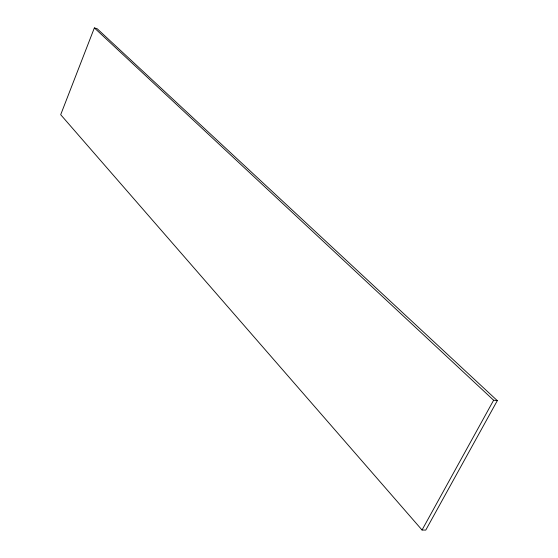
<?xml version="1.0" encoding="UTF-8"?>
<svg xmlns="http://www.w3.org/2000/svg" width="558" height="558" viewBox="0 0 558 558"><rect width="100%" height="100%" fill="white"/><g stroke="black" fill="none" stroke-linecap="round" stroke-linejoin="round"><path stroke-width="0.84" d="M94.365 27.9L60.696 114.697L422.043 530.009L425.761 530.1L497.304 400.644L97.155 28.716L94.365 27.9L493.621 400.225L497.304 400.644M422.043 530.009L493.621 400.225"/></g></svg>
